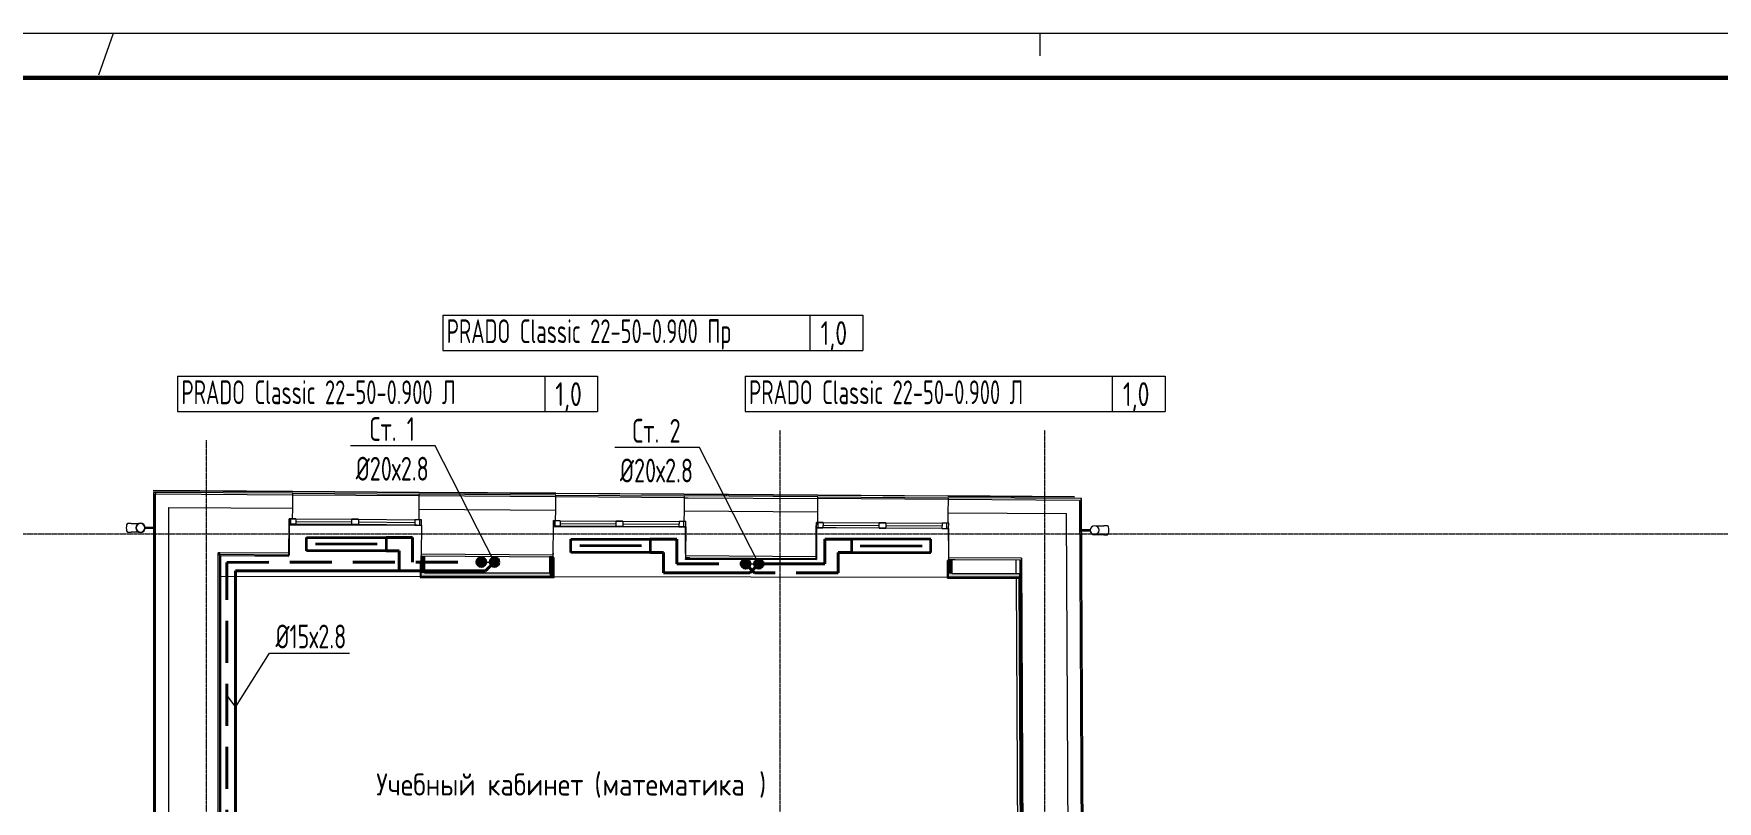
# Model space of a CAD drawing. Header units: millimetres. Extents: x -3929 to 624051, y 52832 to 514950.
# Drawn here: x 164498 to 183577, y 196401 to 205107 of the extents above; entities that cross this region are included whole.
import ezdxf
from ezdxf import colors
from ezdxf.entities.mleader import LeaderData, LeaderLine
from ezdxf.enums import TextEntityAlignment as Align
from ezdxf.math import Vec2, Vec3

# ---------------------------------------------------------------- set-up
doc = ezdxf.new("R2010")
doc.units = ezdxf.units.MM
for name, pattern in [('ADSK_Линия сетки', [25, 20, -2.5, 0, -2.5]), ('ADSK_Штриховая_ш2 п1', [3, 2, -1]), ('Hidden', [7.14375, 4.7625, -2.38125])]:
    doc.linetypes.add(name, pattern=pattern)
for name, color, linetype in [('9_Форматы', 7, 'Continuous'), ('ПРИБОРЫ', 3, 'Continuous'), ('статистика приборов', 252, 'Continuous'), ('стояки', 7, 'Continuous')]:
    doc.layers.add(name, color=color, linetype=linetype)
for name, color, linetype, lineweight in [('_ Окна', 7, 'Continuous', 9), ('Марки помещений', 7, 'Continuous', 20), ('Обобщенные модели', 7, 'Continuous', 18), ('ОВ-О-Оборудование', 32, 'Continuous', 35), ('ОВ-рамка', 7, 'Continuous', 30), ('ОВ-ТЕКСТ', 7, 'Continuous', 25), ('Окна', 7, 'Continuous', 9), ('Оси', 253, 'Continuous', 9), ('Перекрытие', 7, 'Continuous', 18), ('Стены внутренние', 7, 'Continuous', 18), ('Стены наружные', 7, 'Continuous', 18), ('Стены несущие', 7, 'Continuous', 30), ('Стены отделка', 7, 'Continuous', 30), ('Стены штриховка', 7, 'Continuous', 9)]:
    doc.layers.add(name, color=color, linetype=linetype, lineweight=lineweight)
doc.layers.add('т11.1', color=1, linetype='Continuous', true_color=0xff0000)
doc.layers.add('т21.1', color=5, linetype='Continuous', true_color=0x0000ff)
doc.styles.add('GOST Common_2', font='GOST_Common.ttf', dxfattribs={"width": 0.9, "height": 250})
doc.styles.add('СТИЛЬ', font='simplex.shx', dxfattribs={"width": 0.65})

# ---------------------------------------------------------------- blocks, each defined once
blk = doc.blocks.new('*U2937')
at = {"layer": 'ОВ-О-Оборудование', "color": 32, "ltscale": 0.1, "true_color": 0xcd6928}
for p, q in [((450, 75), (-450, 75)), ((-450, 75), (-450, -75)), ((-350, 0), (350, 0)), ((450, -75), (450, 75)), ((-450, -75), (450, -75))]:
    blk.add_line(p, q, dxfattribs=at)
blk = doc.blocks.new('1 этаж')
at = {"layer": 'Стены внутренние', "lineweight": 5}
for points in [[(359669, -211225), (359669, -211042), (359629, -211042), (359629, -211225)], [(361082, -211265), (361122, -211265), (361122, -211042), (361082, -211042), (361082, -211225)], [(365603, -211233), (365643, -211233), (365643, -211083), (365603, -211083), (365603, -211111)], [(361082, -211265), (361082, -211225), (359629, -211225), (359629, -211265), (360124, -211265)], [(366412, -211273), (366412, -211233), (365603, -211233), (365603, -211273), (366412, -211273)]]:
    blk.add_hatch(color=253, dxfattribs=at).paths.add_polyline_path(points)
at = {"layer": '_ Окна', "color": 253, "lineweight": 5}
for p, q in [((358131, -210671), (358131, -210611)), ((358131, -210611), (358207, -210612)), ((358151, -210671), (358151, -210611)), ((358207, -210612), (358207, -210672)), ((358843, -210676), (358843, -210616)), ((358843, -210616), (358919, -210616)), ((358919, -210616), (358919, -210676)), ((359555, -210621), (359555, -210681)), ((359631, -210621), (359555, -210621)), ((359611, -210681), (359611, -210621)), ((359631, -210681), (359631, -210621)), ((358207, -210672), (358131, -210671)), ((358207, -210642), (358843, -210646)), ((358919, -210676), (358843, -210676)), ((358919, -210646), (359555, -210651)), ((359555, -210681), (359631, -210681)), ((361126, -210691), (361126, -210631)), ((361126, -210631), (361202, -210632)), ((361202, -210692), (361126, -210691)), ((361146, -210691), (361146, -210631)), ((361202, -210632), (361202, -210692)), ((361202, -210662), (361838, -210666)), ((361838, -210696), (361838, -210636)), ((361838, -210636), (361914, -210636)), ((361914, -210696), (361838, -210696)), ((361914, -210636), (361914, -210696)), ((361914, -210666), (362550, -210671)), ((362550, -210641), (362549, -210701)), ((362549, -210701), (362625, -210701)), ((362626, -210641), (362550, -210641)), ((362605, -210701), (362606, -210641)), ((362625, -210701), (362626, -210641)), ((364105, -210711), (364106, -210651)), ((364181, -210712), (364105, -210711)), ((364106, -210651), (364182, -210652)), ((364125, -210711), (364126, -210651)), ((364182, -210652), (364181, -210712)), ((364182, -210682), (364818, -210686)), ((364817, -210716), (364818, -210656)), ((364893, -210716), (364817, -210716)), ((364818, -210656), (364894, -210656)), ((364894, -210656), (364893, -210716)), ((364894, -210686), (365529, -210691)), ((365530, -210661), (365529, -210721)), ((365529, -210721), (365605, -210721)), ((365606, -210661), (365530, -210661)), ((365585, -210721), (365586, -210661)), ((365605, -210721), (365606, -210661))]:
    blk.add_line(p, q, dxfattribs=at)
at = {"layer": 'Обобщенные модели', "color": 253, "lineweight": 5}
for p, q in [((356343, -210663), (356301, -210663)), ((356301, -210763), (356343, -210763)), ((356343, -210663), (356349, -210663)), ((356346, -210763), (356343, -210763)), ((356351, -210763), (356346, -210763)), ((356349, -210663), (356355, -210663)), ((356357, -210763), (356351, -210763)), ((356355, -210663), (356360, -210663)), ((356362, -210763), (356357, -210763)), ((356360, -210663), (356366, -210663)), ((356368, -210763), (356362, -210763)), ((356366, -210663), (356371, -210663)), ((356373, -210763), (356368, -210763)), ((356371, -210663), (356376, -210663)), ((356378, -210763), (356373, -210763)), ((356376, -210663), (356381, -210663)), ((356383, -210763), (356378, -210763)), ((356381, -210663), (356386, -210663)), ((356388, -210763), (356383, -210763)), ((356386, -210663), (356391, -210663)), ((356393, -210763), (356388, -210763)), ((356391, -210663), (356395, -210663)), ((356397, -210763), (356393, -210763)), ((356395, -210663), (356400, -210663)), ((356402, -210763), (356397, -210763)), ((356400, -210663), (356404, -210663)), ((356406, -210763), (356402, -210763)), ((356404, -210663), (356408, -210663)), ((356410, -210763), (356406, -210763)), ((356408, -210663), (356412, -210663)), ((356414, -210763), (356410, -210763)), ((356412, -210663), (356416, -210663)), ((356417, -210763), (356414, -210763)), ((356416, -210663), (356419, -210663)), ((356421, -210763), (356417, -210763)), ((356419, -210663), (356423, -210663)), ((356424, -210763), (356421, -210763)), ((356423, -210663), (356426, -210663)), ((356427, -210763), (356424, -210763)), ((356426, -210663), (356429, -210663)), ((356430, -210763), (356427, -210763)), ((356429, -210663), (356432, -210663)), ((356433, -210763), (356430, -210763)), ((356432, -210663), (356434, -210663)), ((356434, -210763), (356433, -210763)), ((356597, -210708), (356498, -210708)), ((356498, -210718), (356597, -210718)), ((367209, -210736), (367111, -210736)), ((367111, -210746), (367209, -210746)), ((367273, -210690), (367274, -210690)), ((367275, -210790), (367273, -210790)), ((367274, -210690), (367277, -210690)), ((367278, -210790), (367275, -210790)), ((367277, -210690), (367279, -210690)), ((367281, -210790), (367278, -210790)), ((367279, -210690), (367283, -210690)), ((367284, -210790), (367281, -210790)), ((367283, -210690), (367286, -210690)), ((367288, -210790), (367284, -210790)), ((367286, -210690), (367289, -210690)), ((367291, -210790), (367288, -210790)), ((367289, -210690), (367293, -210690)), ((367295, -210790), (367291, -210790)), ((367293, -210690), (367297, -210690)), ((367299, -210790), (367295, -210790)), ((367297, -210690), (367301, -210690)), ((367303, -210790), (367299, -210790)), ((367301, -210690), (367305, -210690)), ((367307, -210790), (367303, -210790)), ((367305, -210690), (367309, -210690)), ((367312, -210790), (367307, -210790)), ((367309, -210690), (367314, -210690)), ((367316, -210790), (367312, -210790)), ((367314, -210690), (367319, -210690)), ((367321, -210790), (367316, -210790)), ((367319, -210690), (367324, -210690)), ((367326, -210790), (367321, -210790)), ((367324, -210690), (367329, -210690)), ((367331, -210790), (367326, -210790)), ((367329, -210690), (367334, -210690)), ((367336, -210790), (367331, -210790)), ((367334, -210690), (367339, -210690)), ((367342, -210790), (367336, -210790)), ((367339, -210690), (367344, -210690)), ((367347, -210790), (367342, -210790)), ((367344, -210690), (367350, -210690)), ((367353, -210790), (367347, -210790)), ((367350, -210690), (367355, -210690)), ((367358, -210790), (367353, -210790)), ((367355, -210690), (367361, -210690)), ((367364, -210790), (367358, -210790)), ((367361, -210690), (367363, -210690)), ((367406, -210690), (367363, -210690)), ((367364, -210790), (367406, -210790))]:
    blk.add_line(p, q, dxfattribs=at)
at = {"layer": 'Обобщенные модели', "color": 253, "linetype": 'Continuous', "lineweight": 5}
blk.add_line((367280, -210785), (367306, -210759), dxfattribs=at)
at = {"layer": 'Обобщенные модели', "color": 253, "lineweight": 5}
for centre, radius, start, end in [((356447, -210713), 52, 0, 180), ((356447, -210713), 52, 180, 0), ((356447, -210713), 50, 0, 180), ((356447, -210713), 50, 180, 0), ((367260, -210740), 52, 0.2912, 180.2912), ((367260, -210740), 52, 180.2912, 0.2912), ((367260, -210740), 50, 0.2912, 180.2912), ((367260, -210740), 50, 180.2912, 0.2912)]:
    blk.add_arc(centre, radius, start, end, dxfattribs=at)
for centre, major_axis, start_param, end_param in [((356301, -210713), (0, -50), 3.141593, 4.712389), ((356301, -210713), (0, -50), 4.712389, 6.283185), ((367406, -210740), (-0.3, 50), 4.712389, 6.283185), ((367406, -210740), (-0.3, 50), 3.141593, 4.712389)]:
    blk.add_ellipse(centre, major_axis=major_axis, ratio=0.309017, start_param=start_param, end_param=end_param, dxfattribs=at)
at = {"layer": 'Окна', "color": 253, "lineweight": 5}
for p, q in [((358131, -210611), (358131, -210671)), ((358207, -210612), (358131, -210611)), ((358207, -210612), (358843, -210616)), ((358919, -210616), (358843, -210616)), ((358919, -210616), (359555, -210621)), ((359631, -210621), (359555, -210621)), ((359631, -210681), (359631, -210621)), ((358131, -210671), (358207, -210672)), ((358843, -210676), (358207, -210672)), ((358843, -210676), (358919, -210676)), ((359555, -210681), (358919, -210676)), ((359555, -210681), (359631, -210681)), ((361126, -210631), (361126, -210691)), ((361202, -210632), (361126, -210631)), ((361126, -210691), (361202, -210692)), ((361202, -210632), (361838, -210636)), ((361838, -210696), (361202, -210692)), ((361914, -210636), (361838, -210636)), ((361838, -210696), (361914, -210696)), ((361914, -210636), (362550, -210641)), ((362549, -210701), (361914, -210696)), ((362549, -210701), (362625, -210701)), ((362626, -210641), (362550, -210641)), ((362625, -210701), (362626, -210641)), ((364106, -210651), (364105, -210711)), ((364105, -210711), (364181, -210712)), ((364182, -210652), (364106, -210651)), ((364817, -210716), (364181, -210712)), ((364182, -210652), (364818, -210656)), ((364817, -210716), (364893, -210716)), ((364894, -210656), (364818, -210656)), ((365529, -210721), (364893, -210716)), ((364894, -210656), (365530, -210661)), ((365529, -210721), (365605, -210721)), ((365606, -210661), (365530, -210661)), ((365605, -210721), (365606, -210661))]:
    blk.add_line(p, q, dxfattribs=at)
at = {"layer": 'Оси', "color": 253, "linetype": 'ADSK_Линия сетки', "lineweight": 5}
for p, q in [((363694, -258178), (363694, -209604)), ((366694, -258178), (366694, -209604)), ((357194, -258178), (357194, -209717)), ((353580, -210782), (419810, -210782))]:
    blk.add_line(p, q, dxfattribs=at)
at = {"layer": 'Перекрытие', "color": 253, "lineweight": 5}
for p, q in [((358132, -210681), (358132, -211021)), ((359580, -210681), (358132, -210681)), ((362623, -210702), (361125, -210702)), ((362623, -211005), (362623, -210702)), ((364329, -210713), (364108, -210713)), ((364108, -210713), (364108, -211071)), ((365604, -210856), (365604, -210721)), ((361123, -211000), (361123, -211011)), ((358132, -211021), (358129, -211021)), ((362623, -211071), (362623, -211063)), ((363815, -211071), (362623, -211071)), ((364108, -211071), (364103, -211071)), ((365604, -211083), (365604, -211071)), ((357359, -211261), (359617, -211264)), ((359845, -211265), (360103, -211265)), ((361134, -211266), (365591, -211273))]:
    blk.add_line(p, q, dxfattribs=at)
at = {"layer": 'Стены внутренние', "color": 253, "lineweight": 5}
for p, q in [((363063, -210341), (363063, -210354)), ((366372, -211233), (366372, -211076)), ((366399, -216542), (366373, -211285))]:
    blk.add_line(p, q, dxfattribs=at)
at = {"layer": 'Стены наружные', "color": 253, "lineweight": 5}
for p, q in [((358173, -210321), (359603, -210331)), ((359603, -210351), (358173, -210341)), ((358174, -210301), (359604, -210311)), ((359604, -210312), (358174, -210302)), ((361152, -210321), (362606, -210331)), ((362606, -210332), (361152, -210322)), ((361153, -210341), (362608, -210351)), ((362608, -210371), (361153, -210361)), ((363083, -210341), (363083, -210354)), ((364122, -210341), (365597, -210351)), ((365597, -210352), (364122, -210342)), ((364123, -210361), (365598, -210371)), ((365598, -210391), (364123, -210381))]:
    blk.add_line(p, q, dxfattribs=at)
at = {"layer": 'Стены несущие', "color": 253, "lineweight": 5}
for p, q in [((356767, -210482), (358172, -210491)), ((356767, -214229), (356767, -210482)), ((358171, -210611), (358172, -210491)), ((359602, -210501), (359601, -210621)), ((359602, -210501), (361152, -210511)), ((359631, -210621), (359631, -210621)), ((359633, -210621), (359631, -210621)), ((361151, -210631), (361152, -210511)), ((362607, -210521), (362606, -210641)), ((362607, -210521), (364122, -210531)), ((364121, -210651), (364122, -210531)), ((365597, -210541), (365596, -210661)), ((365597, -210541), (366939, -210550)), ((366978, -218299), (366939, -210550)), ((358129, -211001), (358131, -210671)), ((359631, -210681), (359629, -211011)), ((361123, -211021), (361126, -210691)), ((362625, -210701), (362623, -211031)), ((364103, -211041), (364105, -210711)), ((365605, -210721), (365603, -211051)), ((358129, -211001), (357327, -210996)), ((357327, -214199), (357327, -210996)), ((361123, -211021), (359629, -211011)), ((364103, -211041), (362623, -211031)), ((366431, -211057), (365603, -211051)), ((366431, -211057), (366461, -216965)), ((366461, -216965), (366432, -211077))]:
    blk.add_line(p, q, dxfattribs=at)
at = {"layer": 'Стены отделка', "color": 253, "lineweight": 5}
for p, q in [((358174, -210301), (356596, -210291)), ((356596, -210291), (356596, -210292)), ((356596, -210292), (358174, -210302)), ((356596, -210311), (356596, -214229)), ((356597, -210311), (356596, -210311)), ((358173, -210321), (356597, -210311)), ((356597, -210311), (356597, -214229)), ((356617, -214229), (356617, -210331)), ((358173, -210341), (356617, -210331)), ((358172, -210491), (358173, -210341)), ((358173, -210341), (358173, -210321)), ((358174, -210302), (358174, -210301)), ((359603, -210331), (359602, -210501)), ((359605, -210331), (359603, -210331)), ((361153, -210361), (359603, -210351)), ((361152, -210321), (359604, -210311)), ((359604, -210311), (359604, -210312)), ((359604, -210312), (361152, -210322)), ((361153, -210341), (359605, -210331)), ((361152, -210322), (361152, -210321)), ((361152, -210511), (361153, -210361)), ((361153, -210361), (361153, -210341)), ((361153, -210361), (361153, -210361)), ((364122, -210341), (362606, -210331)), ((362606, -210331), (362606, -210332)), ((362606, -210332), (364122, -210342)), ((362608, -210371), (362607, -210521)), ((364123, -210361), (362608, -210351)), ((362608, -210351), (362608, -210371)), ((362608, -210371), (362655, -210371)), ((362655, -210371), (364123, -210381)), ((364122, -210342), (364122, -210341)), ((364122, -210531), (364123, -210381)), ((364123, -210381), (364123, -210361)), ((367031, -210361), (365597, -210351)), ((365597, -210351), (365597, -210352)), ((365597, -210352), (367031, -210362)), ((365598, -210391), (365597, -210541)), ((367108, -210381), (365598, -210371)), ((365598, -210371), (365598, -210391)), ((367088, -210401), (365598, -210391)), ((367031, -210362), (367031, -210361)), ((367148, -218298), (367108, -210381)), ((367108, -210381), (367148, -218297)), ((367109, -210381), (367108, -210381)), ((367149, -218297), (367109, -210381)), ((356767, -210482), (356767, -210482)), ((359602, -210501), (359602, -210501)), ((357327, -210996), (357327, -211016)), ((357347, -210996), (357327, -210996)), ((357347, -211026), (357347, -210996)), ((358129, -211021), (358129, -211001)), ((359629, -211011), (359629, -211011)), ((359629, -211011), (359629, -211031)), ((357327, -211016), (357347, -211016)), ((357359, -214199), (357359, -211028)), ((357359, -211028), (358129, -211033)), ((358129, -211033), (358129, -211021)), ((359617, -211091), (359617, -211275)), ((359628, -211091), (359617, -211091)), ((359629, -211031), (359628, -211091)), ((359629, -211031), (361123, -211041)), ((359629, -211265), (359629, -211031)), ((359669, -211042), (359629, -211042)), ((359669, -211225), (359669, -211042)), ((361082, -211042), (361082, -211225)), ((361122, -211042), (361082, -211042)), ((361122, -211041), (361122, -211265)), ((361123, -211041), (361123, -211021)), ((361123, -211053), (361123, -211041)), ((361134, -211053), (361123, -211053)), ((361134, -211275), (361134, -211053)), ((362623, -211031), (362623, -211031)), ((362623, -211031), (362623, -211063)), ((362671, -211052), (362623, -211051)), ((362623, -211063), (364103, -211073)), ((364103, -211073), (364103, -211041)), ((365591, -211083), (365591, -211283)), ((365603, -211083), (365591, -211083)), ((365603, -211051), (365603, -211051)), ((365603, -211051), (365603, -211071)), ((365603, -211071), (365680, -211072)), ((365643, -211083), (365603, -211083)), ((365603, -211273), (365603, -211083)), ((365643, -211233), (365643, -211083)), ((365680, -211072), (366412, -211077)), ((366412, -211077), (366439, -216552)), ((366432, -211077), (366431, -211057)), ((359619, -211277), (361132, -211277)), ((359629, -211265), (361122, -211265)), ((361122, -211265), (359629, -211265)), ((361082, -211225), (359669, -211225)), ((365593, -211285), (366401, -211285)), ((366413, -211273), (365603, -211273)), ((366412, -211233), (365643, -211233)), ((366401, -211285), (366427, -216542)), ((366412, -211273), (366412, -211233))]:
    blk.add_line(p, q, dxfattribs=at)
at = {"layer": 'Стены штриховка', "color": 253, "lineweight": 5}
for p, q in [((356617, -210311), (356617, -210331)), ((367088, -210401), (367128, -218298)), ((358129, -211021), (357347, -211016)), ((357347, -214198), (357347, -211026)), ((357357, -214199), (357357, -211026)), ((357357, -211026), (358129, -211031)), ((358129, -211021), (358129, -211021)), ((359619, -211277), (359619, -211091)), ((361132, -211277), (361132, -211053)), ((362623, -211061), (364103, -211071)), ((362671, -211052), (364103, -211061)), ((365593, -211285), (365593, -211083)), ((359617, -211275), (361134, -211275)), ((359617, -211275), (359617, -211277)), ((359617, -211277), (359619, -211277)), ((361132, -211277), (361134, -211277)), ((361134, -211277), (361134, -211275)), ((365591, -211283), (366403, -211283)), ((365591, -211283), (365591, -211285)), ((365591, -211285), (365593, -211285)), ((366403, -211283), (366429, -216542))]:
    blk.add_line(p, q, dxfattribs=at)
at = {"layer": 'Марки помещений', "color": 253, "lineweight": 5, "style": 'GOST Common_2', "width": 0.9}
for s, p in [('(', (361591, -213748)), (')', (363458, -213748)), ('Учебный кабинет ', (359119, -213748)), ('математика', (361681, -213748))]:
    blk.add_text(s, height=250, dxfattribs=at).set_placement(p)
blk = doc.blocks.new('*U2998')
at = {"layer": '9_Форматы', "color": 7, "linetype": 'Continuous', "lineweight": 9, "ltscale": 100}
blk.add_lwpolyline([(5, -5), (5, 589), (-836, 589), (-836, -5)], close=True, dxfattribs=at)
at = {"layer": '9_Форматы', "color": 7, "linetype": 'Continuous', "lineweight": 15, "ltscale": 100}
for points in [[(-731, 589), (-732.67, 584.29)], [(-626, 589), (-626, 586.5)]]:
    blk.add_lwpolyline(points, dxfattribs=at)
at = {"layer": '9_Форматы', "color": 7, "linetype": 'Continuous', "lineweight": 9, "ltscale": 100, "const_width": 0.5}
blk.add_lwpolyline([(0, 0), (0, 584), (-816, 584), (-816, 0)], close=True, dxfattribs=at)

msp = doc.modelspace()

# ---------------------------------------------------------------- hatches: boundary and pattern name
at = {"layer": 'т11.1', "lineweight": 40}
h = msp.add_hatch(color=256, dxfattribs=at)
h.dxf.hatch_style = 1
h.paths.add_polyline_path([(169770.517, 199115.323, 1), (169670.517, 199115.323, 1)])
h = msp.add_hatch(color=256, dxfattribs=at)
h.dxf.hatch_style = 1
h.paths.add_polyline_path([(172765.045, 199095.211, 1), (172665.045, 199095.211, 1)])
at = {"layer": 'т21.1', "linetype": 'ADSK_Штриховая_ш2 п1', "lineweight": 40, "ltscale": 50}
h = msp.add_hatch(color=256, dxfattribs=at)
h.dxf.hatch_style = 1
h.paths.add_polyline_path([(169620.517, 199115.323, 1), (169520.517, 199115.323, 1)])
h = msp.add_hatch(color=256, dxfattribs=at)
h.dxf.hatch_style = 1
h.paths.add_polyline_path([(172615.045, 199095.211, 1), (172515.045, 199095.211, 1)])

# ---------------------------------------------------------------- linework, layer by layer
at = {"layer": 'ПРИБОРЫ', "color": 7, "lineweight": 15}
for p, q in [((169134.616, 201915.575), (173894.236, 201915.575)), ((169134.616, 201915.575), (173894.236, 201915.575)), ((169134.616, 201915.575), (169134.616, 201515.575)), ((173294.236, 201915.575), (173294.236, 201515.575)), ((173894.236, 201915.575), (173894.236, 201515.575)), ((169134.616, 201515.575), (173894.236, 201515.575)), ((166128.939, 201223.396), (170888.559, 201223.396)), ((166128.939, 201223.396), (170888.559, 201223.396)), ((166128.939, 201223.396), (166128.939, 200823.396)), ((170288.559, 201223.396), (170288.559, 200823.396)), ((170888.559, 201223.396), (170888.559, 200823.396)), ((172560.84, 201223.396), (177320.46, 201223.396)), ((172560.84, 201223.396), (177320.46, 201223.396)), ((172560.84, 201223.396), (172560.84, 200823.396)), ((176720.46, 201223.396), (176720.46, 200823.396)), ((177320.46, 201223.396), (177320.46, 200823.396)), ((166128.939, 200823.396), (170888.559, 200823.396)), ((172560.84, 200823.396), (177320.46, 200823.396))]:
    msp.add_line(p, q, dxfattribs=at)
at = {"layer": 'т11.1', "lineweight": 40}
for p, q in [((168490.957, 199243.982), (168640.957, 199243.982)), ((168640.957, 199243.982), (168640.957, 199014.325)), ((171485.484, 199223.871), (171635.484, 199223.871)), ((171635.484, 199223.871), (171635.484, 198994.214)), ((173764.794, 199373.871), (173464.794, 199373.871)), ((173464.794, 199373.871), (173464.794, 199094.214)), ((166785.873, 199014.325), (169619.52, 199014.325)), ((166785.873, 195680.624), (166785.873, 199014.325)), ((169720.517, 199115.323), (169619.52, 199014.325)), ((171635.484, 198994.214), (172614.047, 198994.214)), ((172715.045, 199095.211), (172614.047, 198994.214)), ((173464.794, 199094.214), (172715.045, 199095.211))]:
    msp.add_line(p, q, dxfattribs=at)
for centre in [(169720.517, 199115.323), (172715.045, 199095.211)]:
    msp.add_circle(centre, 50, dxfattribs=at)
at = {"layer": 'т21.1', "linetype": 'Hidden', "lineweight": 40, "ltscale": 100}
for p, q in [((168490.957, 199393.982), (168790.957, 199393.982)), ((168790.957, 199393.982), (168790.957, 199114.325)), ((171485.484, 199373.871), (171785.484, 199373.871)), ((171785.484, 199373.871), (171785.484, 199094.214)), ((173764.794, 199223.871), (173614.794, 199223.871)), ((173614.794, 199223.871), (173614.794, 198994.214)), ((166684.788, 199111.63), (169570.517, 199115.323)), ((166685.873, 195830.624), (166684.788, 199111.63)), ((171785.484, 199094.214), (172565.045, 199095.211)), ((172565.045, 199095.211), (172666.042, 198994.214)), ((173614.794, 198994.214), (172666.042, 198994.214))]:
    msp.add_line(p, q, dxfattribs=at)
at = {"layer": 'т21.1', "lineweight": 40, "ltscale": 50}
for centre in [(169570.517, 199115.323), (172565.045, 199095.211)]:
    msp.add_circle(centre, 50, dxfattribs=at)

# ---------------------------------------------------------------- block references
at = {"layer": 'ОВ-О-Оборудование', "ltscale": 10, "xscale": -1}
for p in [(168040.957, 199318.982), (171035.484, 199298.871)]:
    msp.add_blockref('*U2937', p, dxfattribs=at)
at = {"layer": 'ОВ-О-Оборудование', "ltscale": 10}
msp.add_blockref('*U2937', (174214.794, 199298.871), dxfattribs=at)
at = {"layer": 'ОВ-рамка', "ltscale": 100, "transparency": 33554687, "xscale": 100, "yscale": 100, "zscale": 100}
msp.add_blockref('*U2998', (238498.26, 146206.792), dxfattribs=at)
at = {"layer": 'стояки', "color": 5, "lineweight": 40}
msp.add_blockref('1 этаж', (-190738.98, 410215.433), dxfattribs=at)

# ---------------------------------------------------------------- texts
at = {"layer": 'статистика приборов', "color": 7, "style": 'СТИЛЬ', "width": 0.6}
for s, p in [('PRADO Classic 22-50-0.900 Пр      ', (169177.593, 201597.428)), ('PRADO Classic 22-50-0.900 Л      ', (166171.915, 200905.249)), ('PRADO Classic 22-50-0.900 Л      ', (172603.817, 200905.249))]:
    msp.add_text(s, height=270, dxfattribs=at).set_placement(p)
at = {"layer": 'статистика приборов', "color": 7, "style": 'СТИЛЬ', "width": 0.7}
for p in [(173565.302, 201576.026), (170559.625, 200883.847), (176991.526, 200883.847)]:
    msp.add_text('1,0', height=270, dxfattribs=at).set_placement(p, align=Align.CENTER)

# ---------------------------------------------------------------- leaders
at = {"layer": 'ОВ-ТЕКСТ', "color": 7}
ml = msp.add_multileader_mtext('Standard', dxfattribs=at)
ml.set_content('\\A1;Ст. 1^J%%C20х2.8 ', color=7, style='СТИЛЬ')
ml.set_leader_properties(color=7, lineweight=18)
ml.build(insert=Vec2(0, 0))
ml.multileader.update_dxf_attribs({"text_left_attachment_type": 6, "text_right_attachment_type": 6, "dogleg_length": 0.36, "arrow_head_size": 0.126})
ctx = ml.context
ctx.base_point, ctx.char_height, ctx.arrow_head_size, ctx.landing_gap_size, ctx.plane_origin = Vec3(168076.561, 200434.407), 270, 0.126, 0.063, Vec3(170457.881, 198260.625)
ctx.left_attachment, ctx.right_attachment, ctx.text_align_type = 6, 6, 1
notes = []
notes.append((ctx, [(1, (1, 1, 0), (169046.368, 200434.407), (-1, 0), 0.252, [(1, [(169570.517, 199115.323), (169720.517, 199115.323)], 0, [])])]))
ctx.mtext.insert, ctx.mtext.width, ctx.mtext.alignment, ctx.mtext.flow_direction = Vec3(168561.338, 200758.407), 1404.14984, 2, 5
ml = msp.add_multileader_mtext('Standard', dxfattribs=at)
ml.set_content('\\A1;Ст. 2^J%%C20х2.8 ', color=7, style='СТИЛЬ')
ml.set_leader_properties(color=7, lineweight=18)
ml.build(insert=Vec2(0, 0))
ml.multileader.update_dxf_attribs({"text_left_attachment_type": 6, "text_right_attachment_type": 6, "dogleg_length": 0.36, "arrow_head_size": 0.126})
ctx = ml.context
ctx.base_point, ctx.char_height, ctx.arrow_head_size, ctx.landing_gap_size, ctx.plane_origin = Vec3(171071.089, 200414.295), 270, 0.126, 0.063, Vec3(173452.409, 198240.513)
ctx.left_attachment, ctx.right_attachment, ctx.text_align_type = 6, 6, 1
notes.append((ctx, [(1, (1, 1, 0), (172040.895, 200414.295), (-1, 0), 0.252, [(1, [(172565.045, 199095.211), (172715.045, 199095.211)], 0, [])])]))
ctx.mtext.insert, ctx.mtext.width, ctx.mtext.alignment, ctx.mtext.flow_direction = Vec3(171555.866, 200738.295), 1404.14984, 2, 5
ml = msp.add_multileader_mtext('Standard', dxfattribs=at)
ml.set_content('\\A1;%%C15х2.8', color=7, style='СТИЛЬ')
ml.set_leader_properties(color=7, lineweight=18)
ml.build(insert=Vec2(0, 0))
ml.multileader.update_dxf_attribs({"text_left_attachment_type": 6, "text_right_attachment_type": 6, "dogleg_length": 0.36, "arrow_head_size": 0.126})
ctx = ml.context
ctx.base_point, ctx.char_height, ctx.arrow_head_size, ctx.landing_gap_size, ctx.plane_origin = Vec3(167171.122, 198082.088), 270, 0.126, 0.063, Vec3(169090.005, 197385.536)
ctx.left_attachment, ctx.right_attachment, ctx.text_align_type = 6, 6, 1
notes.append((ctx, [(0, (1, 1, 0), (167170.87, 198082.088), (1, 0), 0.252, [(1, [(166685.287, 197602.182), (166785.873, 197471.127)], 0, [])])]))
ctx.mtext.insert, ctx.mtext.width, ctx.mtext.alignment, ctx.mtext.flow_direction = Vec3(167639.185, 198406.088), 1404.14984, 2, 5
for ctx, leaders in notes:
    for number, flags, end, landing, length, lines in leaders:
        leader = LeaderData()
        leader.index, (leader.has_last_leader_line, leader.has_dogleg_vector, leader.attachment_direction) = number, flags
        leader.last_leader_point, leader.dogleg_vector, leader.dogleg_length = Vec3(end), Vec3(landing), length
        for number, points, colour, breaks in lines:
            line = LeaderLine()
            line.index, line.vertices, line.color, line.breaks = number, Vec3.list(points), colors.encode_raw_color(colour), breaks
            leader.lines.append(line)
        ctx.leaders.append(leader)

doc.saveas('drawing.dxf')
